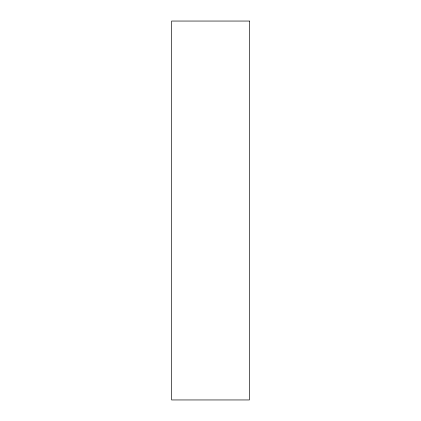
<?xml version="1.0" encoding="UTF-8"?>
<svg xmlns="http://www.w3.org/2000/svg" width="421" height="421" viewBox="0 0 421 421"><rect width="100%" height="100%" fill="white"/><g stroke="black" fill="none" stroke-linecap="round" stroke-linejoin="round"><path stroke-width="0.63" d="M249.385 21.05L171.615 21.05L171.615 399.95L249.385 399.95L249.385 21.05"/></g></svg>
